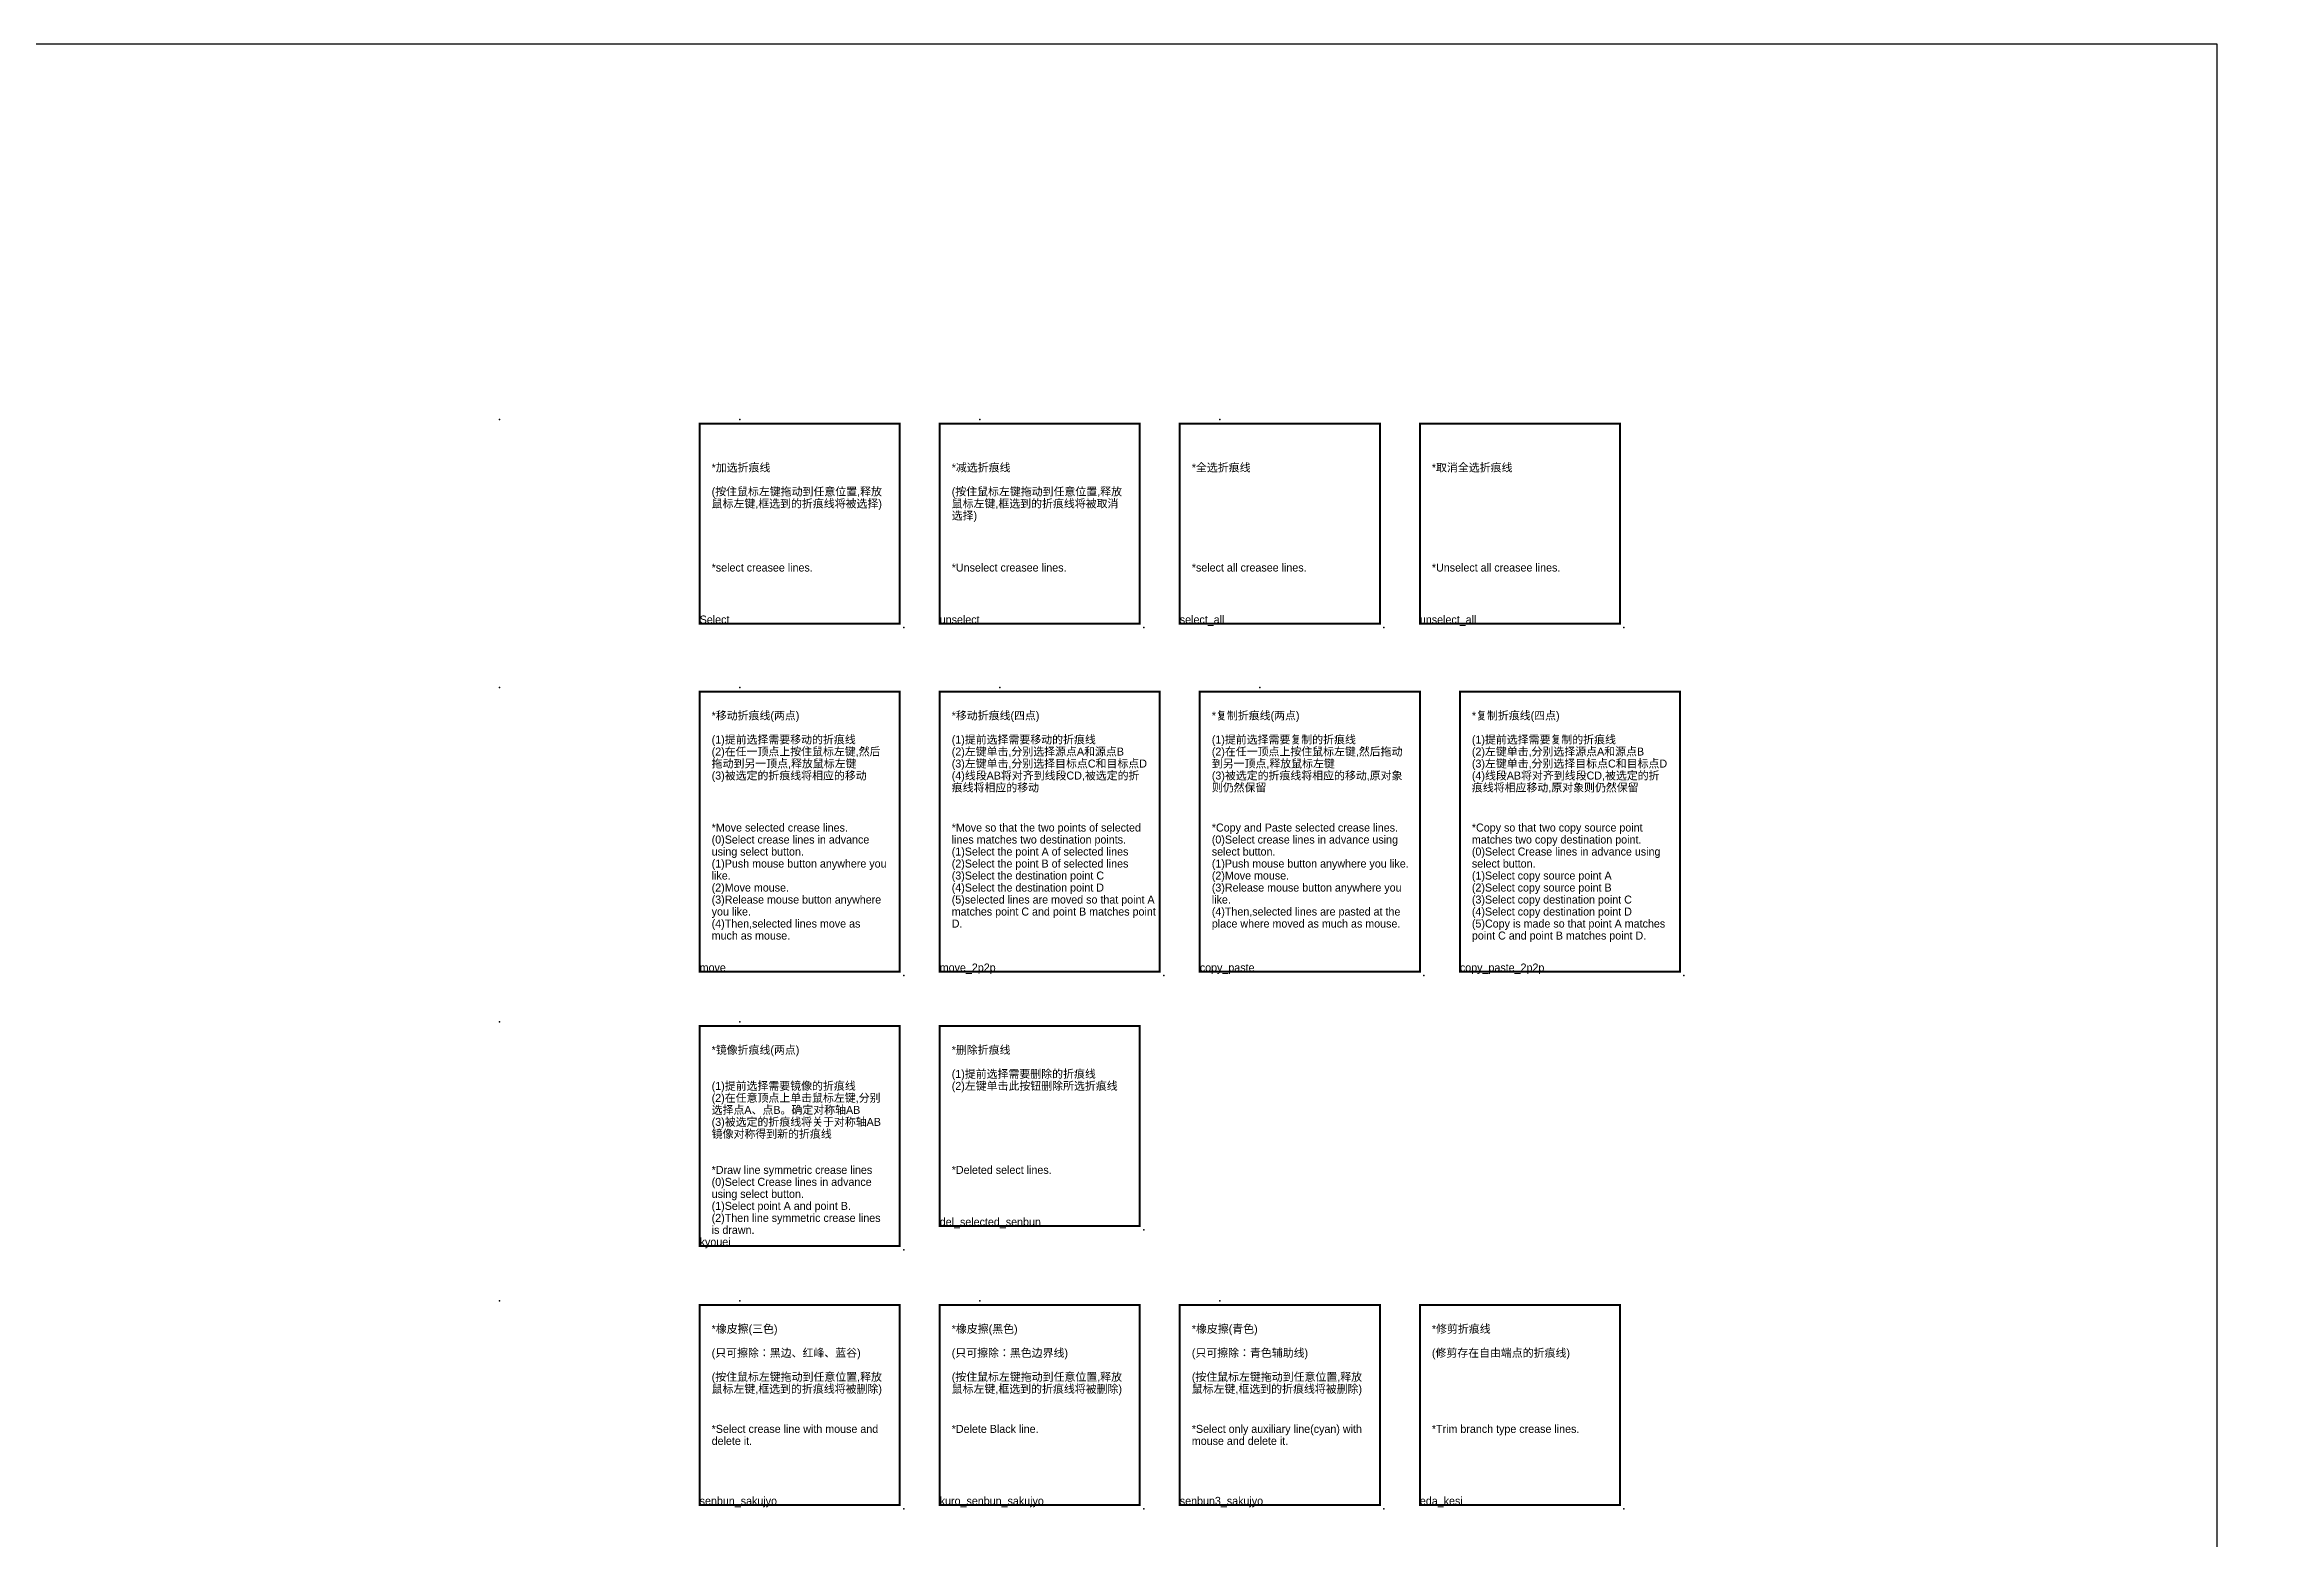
# Model space of a CAD drawing. Header units: millimetres. Extents: x -1842 to 3667, y -2745 to 2263.
# Drawn here: x 636 to 1191, y 1311 to 1685 of the extents above; entities that cross this region are included whole.
import ezdxf

# ---------------------------------------------------------------- set-up
doc = ezdxf.new("R2010")
doc.units = ezdxf.units.MM
doc.header["$LTSCALE"] = 1000
doc.layers.add('1-中文', color=7, linetype='Continuous', lineweight=25)
doc.layers.add('2-英文', color=250, linetype='Continuous', lineweight=25)
doc.layers.add('3-图名', color=6, linetype='Continuous', plot=False, transparency=0.5)
doc.layers.add('4-图框', color=7, linetype='Continuous', true_color=0x81cde4)
doc.styles.add('kucha制图', font='')
doc.styles.get('kucha制图').set_extended_font_data('思源黑体 CN Regular')

# ---------------------------------------------------------------- blocks, each defined once
blk = doc.blocks.new('图名')
at = {"layer": '3-图名', "ltscale": 8, "style": 'kucha制图', "flags": 8}
blk.add_attdef('图名', (0, 0), '', height=2, dxfattribs=at)
blk = doc.blocks.new('*U15')
at = {"color": 0, "const_width": 0.5}
blk.add_lwpolyline([(0, -50), (50, -50), (50, 0), (0, 0)], close=True, dxfattribs=at)
at = {"color": 8}
for p in [(-50, 1), (51, -51)]:
    blk.add_point(p, dxfattribs=at)
blk = doc.blocks.new('*U18')
at = {"color": 0, "const_width": 0.5}
blk.add_lwpolyline([(0, -70), (50, -70), (50, 0), (0, 0)], close=True, dxfattribs=at)
at = {"color": 8}
for p in [(-50, 1), (51, -71)]:
    blk.add_point(p, dxfattribs=at)
blk = doc.blocks.new('*U17')
at = {"color": 0, "const_width": 0.5}
blk.add_lwpolyline([(0, -70), (55, -70), (55, 0), (0, 0)], close=True, dxfattribs=at)
at = {"color": 8}
for p in [(-50, 1), (56, -71)]:
    blk.add_point(p, dxfattribs=at)
blk = doc.blocks.new('*U19')
at = {"color": 0, "const_width": 0.5}
blk.add_lwpolyline([(0, -55), (50, -55), (50, 0), (0, 0)], close=True, dxfattribs=at)
at = {"color": 8}
for p in [(-50, 1), (51, -56)]:
    blk.add_point(p, dxfattribs=at)

msp = doc.modelspace()

# ---------------------------------------------------------------- linework, layer by layer
at = {"color": 6}
msp.add_lwpolyline([(1389.15, 947.68), (1179.39, 947.68), (1179.39, 1684.76), (295.2, 1684.76), (295.2, 1589.94)], dxfattribs=at)

# ---------------------------------------------------------------- block references
at = {"layer": '3-图名'}
ref = msp.add_blockref('图名', (800.16, 1539.94), dxfattribs=at)
ref.add_attrib('图名', 'Select', (800.16, 1539.94), dxfattribs={"ltscale": 8, "height": 2, "style": 'kucha制图'})
ref = msp.add_blockref('图名', (860.16, 1539.94), dxfattribs=at)
ref.add_attrib('图名', 'unselect', (860.16, 1539.94), dxfattribs={"ltscale": 8, "height": 2, "style": 'kucha制图'})
ref = msp.add_blockref('图名', (920.16, 1539.94), dxfattribs=at)
ref.add_attrib('图名', 'select_all', (920.16, 1539.94), dxfattribs={"ltscale": 8, "height": 2, "style": 'kucha制图'})
ref = msp.add_blockref('图名', (980.16, 1539.94), dxfattribs=at)
ref.add_attrib('图名', 'unselect_all', (980.16, 1539.94), dxfattribs={"ltscale": 8, "height": 2, "style": 'kucha制图'})
ref = msp.add_blockref('图名', (800.16, 1452.93), dxfattribs=at)
ref.add_attrib('图名', 'move', (800.16, 1452.93), dxfattribs={"ltscale": 8, "height": 2, "style": 'kucha制图'})
ref = msp.add_blockref('图名', (860.16, 1452.93), dxfattribs=at)
ref.add_attrib('图名', 'move_2p2p', (860.16, 1452.93), dxfattribs={"ltscale": 8, "height": 2, "style": 'kucha制图'})
ref = msp.add_blockref('图名', (925.16, 1452.93), dxfattribs=at)
ref.add_attrib('图名', 'copy_paste', (925.16, 1452.93), dxfattribs={"ltscale": 8, "height": 2, "style": 'kucha制图'})
ref = msp.add_blockref('图名', (990.16, 1452.93), dxfattribs=at)
ref.add_attrib('图名', 'copy_paste_2p2p', (990.16, 1452.93), dxfattribs={"ltscale": 8, "height": 2, "style": 'kucha制图'})
ref = msp.add_blockref('图名', (860.16, 1389.34), dxfattribs=at)
ref.add_attrib('图名', 'del_selected_senbun', (860.16, 1389.34), dxfattribs={"ltscale": 8, "height": 2, "style": 'kucha制图'})
ref = msp.add_blockref('图名', (800.16, 1384.34), dxfattribs=at)
ref.add_attrib('图名', 'kyouei', (800.16, 1384.34), dxfattribs={"ltscale": 8, "height": 2, "style": 'kucha制图'})
ref = msp.add_blockref('图名', (800.16, 1319.58), dxfattribs=at)
ref.add_attrib('图名', 'senbun_sakujyo', (800.16, 1319.58), dxfattribs={"ltscale": 8, "height": 2, "style": 'kucha制图'})
ref = msp.add_blockref('图名', (860.16, 1319.58), dxfattribs=at)
ref.add_attrib('图名', 'kuro_senbun_sakujyo', (860.16, 1319.58), dxfattribs={"ltscale": 8, "height": 2, "style": 'kucha制图'})
ref = msp.add_blockref('图名', (920.16, 1319.58), dxfattribs=at)
ref.add_attrib('图名', 'senbun3_sakujyo', (920.16, 1319.58), dxfattribs={"ltscale": 8, "height": 2, "style": 'kucha制图'})
ref = msp.add_blockref('图名', (980.16, 1319.58), dxfattribs=at)
ref.add_attrib('图名', 'eda_kesi', (980.16, 1319.58), dxfattribs={"ltscale": 8, "height": 2, "style": 'kucha制图'})
at = {"layer": '4-图框'}
for name, p in [('*U15', (800.16, 1589.94)), ('*U15', (860.16, 1589.94)), ('*U15', (920.16, 1589.94)), ('*U15', (980.16, 1589.94)), ('*U18', (800.16, 1522.93)), ('*U17', (860.16, 1522.93)), ('*U17', (925.16, 1522.93)), ('*U17', (990.16, 1522.93)), ('*U19', (800.16, 1439.34)), ('*U15', (860.16, 1439.34)), ('*U15', (800.16, 1369.58)), ('*U15', (860.16, 1369.58)), ('*U15', (920.16, 1369.58)), ('*U15', (980.16, 1369.58))]:
    msp.add_blockref(name, p, dxfattribs=at)

# ---------------------------------------------------------------- texts
at = {"layer": '1-中文', "char_height": 2, "attachment_point": 1, "line_spacing_factor": 0.9, "style": 'kucha制图'}
for s, width, insert in [('*加选折痕线\\P\\P(按住鼠标左键拖动到任意位置,释放鼠标左键,框选到的折痕线将被选择)', 44, (803.16, 1579.94)), ('*减选折痕线\\P\\P(按住鼠标左键拖动到任意位置,释放鼠标左键,框选到的折痕线将被取消选择)', 44, (863.16, 1579.94)), ('*全选折痕线', 44, (923.16, 1579.94)), ('*取消全选折痕线', 44, (983.16, 1579.94)), ('*移动折痕线(两点)\\P\\P(1)提前选择需要移动的折痕线\\P(2)在任一顶点上按住鼠标左键,然后拖动到另一顶点,释放鼠标左键\\P(3)被选定的折痕线将相应的移动', 44, (803.16, 1517.93)), ('*移动折痕线(四点)\\P\\P(1)提前选择需要移动的折痕线\\P(2)左键单击,分别选择源点A和源点B\\P(3)左键单击,分别选择目标点C和目标点D\\P(4)线段AB将对齐到线段CD,被选定的折痕线将相应的移动', 49, (863.16, 1517.93)), ('*复制折痕线(两点)\\P\\P(1)提前选择需要复制的折痕线\\P(2)在任一顶点上按住鼠标左键,然后拖动到另一顶点,释放鼠标左键\\P(3)被选定的折痕线将相应的移动,原对象则仍然保留', 49, (928.16, 1517.93)), ('*复制折痕线(四点)\\P\\P(1)提前选择需要复制的折痕线\\P(2)左键单击,分别选择源点A和源点B\\P(3)左键单击,分别选择目标点C和目标点D\\P(4)线段AB将对齐到线段CD,被选定的折痕线将相应移动,原对象则仍然保留', 49, (993.16, 1517.93)), ('*镜像折痕线(两点)\\P\\P\\P(1)提前选择需要镜像的折痕线\\P(2)在任意顶点上单击鼠标左键,分别选择点A、点B。确定对称轴AB\\P(3)被选定的折痕线将关于对称轴AB镜像对称得到新的折痕线', 44, (803.16, 1434.34)), ('*删除折痕线\\P\\P(1)提前选择需要删除的折痕线\\P(2)左键单击此按钮删除所选折痕线', 44, (863.16, 1434.34)), ('*橡皮擦(三色)\\P\\P(只可擦除：黑边、红峰、蓝谷)\\P\\P(按住鼠标左键拖动到任意位置,释放鼠标左键,框选到的折痕线将被删除)', 44, (803.16, 1364.58)), ('*橡皮擦(黑色)\\P\\P(只可擦除：黑色边界线)\\P\\P(按住鼠标左键拖动到任意位置,释放鼠标左键,框选到的折痕线将被删除)', 44, (863.16, 1364.58)), ('*橡皮擦(青色)\\P\\P(只可擦除：青色辅助线)\\P\\P(按住鼠标左键拖动到任意位置,释放鼠标左键,框选到的折痕线将被删除)', 44, (923.16, 1364.58)), ('*修剪折痕线\\P\\P(修剪存在自由端点的折痕线)', 44, (983.16, 1364.58))]:
    msp.add_mtext_dynamic_manual_height_columns(s, width=width, gutter_width=12.5, heights=[0], dxfattribs=dict(at, insert=insert))
at = {"layer": '2-英文', "char_height": 2, "attachment_point": 1, "line_spacing_factor": 0.9, "style": 'kucha制图'}
for s, width, heights, insert in [('*select creasee lines.', 44, [0], (803.16, 1554.94)), ('*Unselect creasee lines.', 44, [0], (863.16, 1554.94)), ('*select all creasee lines.', 44, [0], (923.16, 1554.94)), ('*Unselect all creasee lines.', 44, [0], (983.16, 1554.94)), ('*Move selected crease lines.\\P(0)Select crease lines in advance using select button.\\P(1)Push mouse button anywhere you like.\\P(2)Move mouse.\\P(3)Release mouse button anywhere you like.\\P(4)Then,selected lines move as much as mouse.', 44, [0], (803.16, 1489.93)), ('*Move so that the two points of selected lines matches two destination points.\\P(1)Select the point A of selected lines\\P(2)Select the point B of selected lines\\P(3)Select the destination point C\\P(4)Select the destination point D\\P(5)selected lines are moved so that point A matches point C and point B matches point D.', 52, [0], (863.16, 1489.93)), ('*Copy and Paste selected crease lines.\\P(0)Select crease lines in advance using select button.\\P(1)Push mouse button anywhere you like.\\P(2)Move mouse.\\P(3)Release mouse button anywhere you like.\\P(4)Then,selected lines are pasted at the place where moved as much as mouse.', 49, [0], (928.16, 1489.93)), ('*Copy so that two copy source point matches two copy destination point.\\P(0)Select Crease lines in advance using select button.\\P(1)Select copy source point A\\P(2)Select copy source point B\\P(3)Select copy destination point C\\P(4)Select copy destination point D\\P(5)Copy is made so that point A matches point C and point B matches point D.', 49, [0], (993.16, 1489.93)), ('*Draw line symmetric crease lines\\P(0)Select Crease lines in advance using select button.\\P(1)Select point A and point B.\\P(2)Then line symmetric crease lines is drawn.', 44, [0], (803.16, 1404.34)), ('*Deleted select lines.', 44, [0], (863.16, 1404.34)), ('*Select crease line with mouse and delete it.', 44, [0], (803.16, 1339.58)), ('*Delete Black line.', 44, [0.184], (863.16, 1339.58)), ('*Select only auxiliary line(cyan) with mouse and delete it.', 44, [0], (923.16, 1339.58)), ('*Trim branch type crease lines.', 44, [0], (983.16, 1339.58))]:
    msp.add_mtext_dynamic_manual_height_columns(s, width=width, gutter_width=12.5, heights=heights, dxfattribs=dict(at, insert=insert))

doc.saveas('drawing.dxf')
